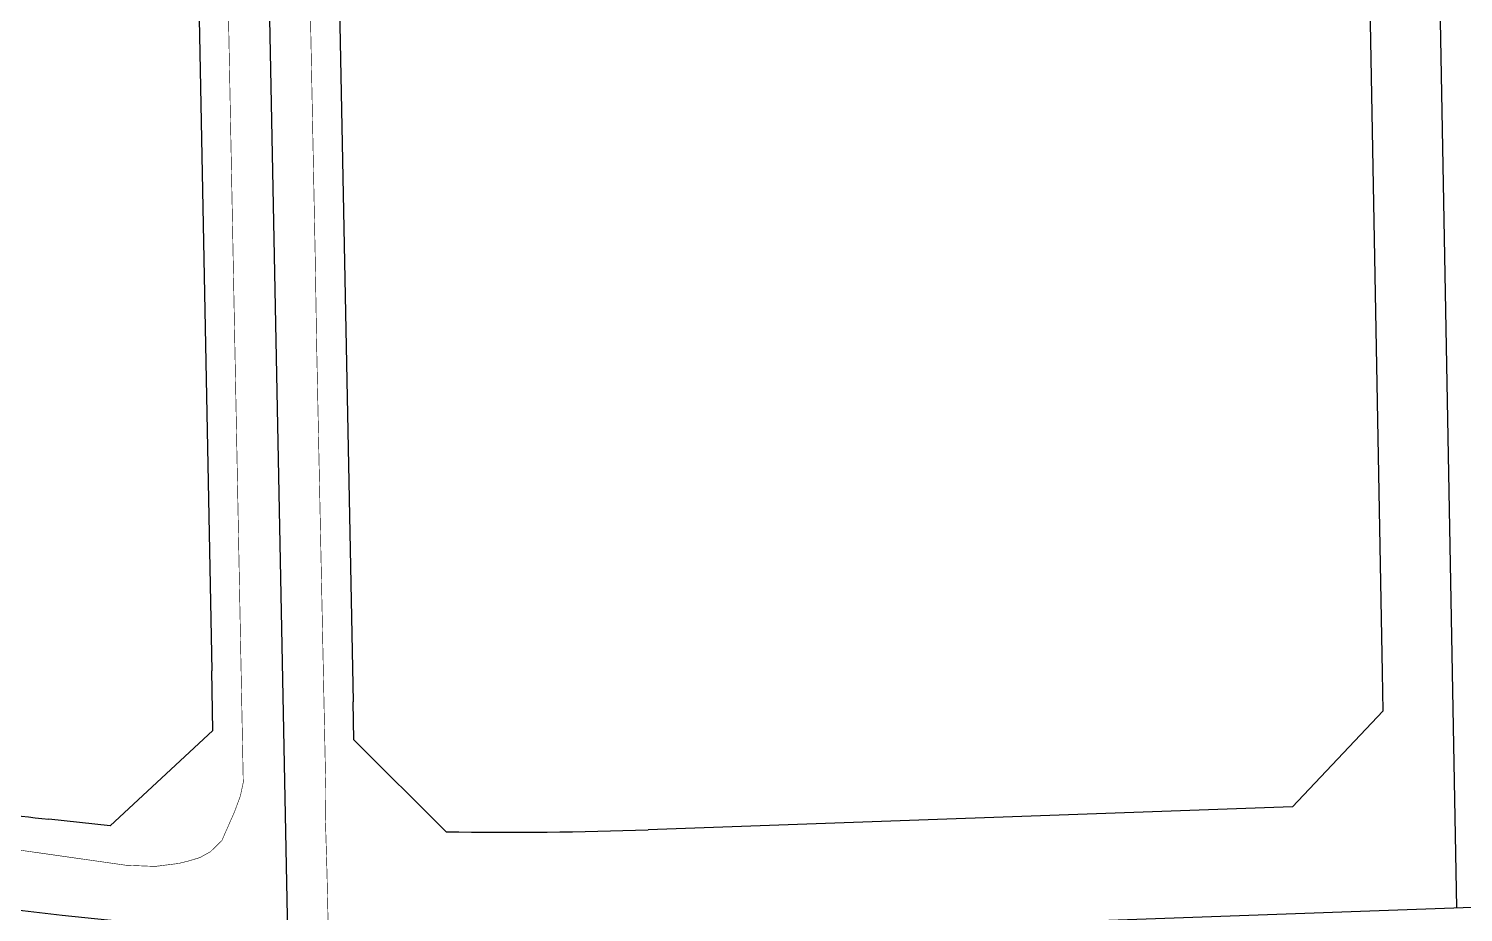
# Model space of a CAD drawing. Extents: x 529262 to 576451, y 2694391 to 2717535.
# Drawn here: x 563639.7 to 563884.5, y 2709052.8 to 2709203.5 of the extents above; entities that cross this region are included whole.
import ezdxf
from ezdxf.xclip import XClip

# ---------------------------------------------------------------- set-up
doc = ezdxf.new("R2010")
doc.units = 0
doc.header["$XCLIPFRAME"] = 0
for name, color, linetype in [('DLSS', 4, 'Continuous'), ('PP-COM', 7, 'Continuous'), ('RD-中线', 40, 'Continuous'), ('RD-红线', 7, 'Continuous')]:
    doc.layers.add(name, color=color, linetype=linetype)

# ---------------------------------------------------------------- blocks, each defined once
blk = doc.blocks.new('A$C19FD0107')
at = {"layer": 'RD-中线', "color": 8, "linetype": 'Continuous', "flags": 128}
for points in [[(-7114.57, 14662.94), (-7124.46, 15200.21, 0.000824), (-7124.48, 15201.2), (-7126.39, 15289.25, -0.001188), (-7126.42, 15290.68), (-7134.81, 15786.15, -0.001971), (-7134.84, 15788.51), (-7135.46, 15856.79, -0.007213), (-7135.41, 15865.44), (-7130.8, 16098.5)], [(-7657.85, 14704.83), (-7375.71, 14664.6, 0.044361), (-7251.92, 14658.04), (-6604.32, 14681.17)]]:
    blk.add_lwpolyline(points, format="xyb", dxfattribs=at)
blk.add_lwpolyline([(-7325.56, 15239.3), (-7314.16, 14658.58)], dxfattribs=at)
at = {"layer": 'RD-红线', "color": 8, "linetype": 'Continuous', "flags": 128}
for points in [[(-7331.05, 14907.52), (-7330.95, 14902.49), (-7327.04, 14703.38)], [(-7307.05, 14907.99), (-7306.95, 14902.96), (-7302.93, 14698.1)], [(-7131.05, 14906.27), (-7127.31, 14703.08), (-7127.19, 14696.49)], [(-7142.62, 14680.2), (-7252.57, 14676.27)]]:
    blk.add_lwpolyline(points, dxfattribs=at)
blk.add_lwpolyline([(-7600.53, 14712.81), (-7373.45, 14680.44, 0.006842), (-7354.89, 14678.05)], format="xyb", dxfattribs=at)
at = {"layer": 'RD-红线', "color": 8}
for points in [[(-7326.87, 14693.17), (-7327.04, 14703.38)], [(-7302.83, 14691.6), (-7302.93, 14698.1)], [(-7344.44, 14676.93), (-7354.89, 14678.05)]]:
    blk.add_lwpolyline(points, dxfattribs=at)
for points in [[(-7142.62, 14680.2), (-7127.19, 14696.49, 0.409153)], [(-7344.44, 14676.93), (-7326.87, 14693.17, 0.453993)], [(-7302.83, 14691.6), (-7287.07, 14675.92, 0.40802)]]:
    blk.add_lwpolyline(points, format="xyb", dxfattribs=at)
at = {"layer": 'RD-红线', "color": 8, "linetype": 'Continuous'}
blk.add_arc((-7276.91, 15357.59), 681.75, 269.14549, 272.0458, dxfattribs=at)

msp = doc.modelspace()

# ---------------------------------------------------------------- linework, layer by layer
at = {"layer": 'DLSS', "linetype": 'Continuous', "flags": 128}
for points in [[(563670.711, 2709361.091, 0.1, 0.1, 0), (563670.943, 2709349.443, 0, 0, 0), (563673.015, 2709245.11, 0.1, 0.1, 0), (563676.297, 2709074.944, 0.1, 0.1, 0), (563675.795, 2709072.606, 0.1, 0.1, 0), (563674.793, 2709069.897, 0.1, 0.1, 0), (563672.637, 2709065.014, 0.1, 0.1, 0), (563670.699, 2709063.116, 0.1, 0.1, 0), (563668.866, 2709062.112, 0.1, 0.1, 0), (563666.983, 2709061.544, 0.1, 0.1, 0), (563665.254, 2709061.114, 0.1, 0.1, 0), (563661.241, 2709060.611, 0.1, 0.1, 0), (563656.261, 2709060.814, 0.1, 0.1, 0), (563597.966, 2709069.111, 0, 0, 0)], [(563670.711, 2709361.091, 0.1, 0.1, 0), (563670.943, 2709349.443, 0, 0, 0), (563673.015, 2709245.11, 0.1, 0.1, 0), (563676.297, 2709074.944, 0.1, 0.1, 0), (563675.795, 2709072.606, 0.1, 0.1, 0), (563674.793, 2709069.897, 0.1, 0.1, 0), (563672.637, 2709065.014, 0.1, 0.1, 0), (563670.699, 2709063.116, 0.1, 0.1, 0), (563668.866, 2709062.112, 0.1, 0.1, 0), (563666.983, 2709061.544, 0.1, 0.1, 0), (563665.254, 2709061.114, 0.1, 0.1, 0), (563661.241, 2709060.611, 0.1, 0.1, 0), (563656.261, 2709060.814, 0.1, 0.1, 0), (563597.966, 2709069.111, 0, 0, 0)], [(563703.162, 2709016.539, 0.1, 0.1, 0), (563700.801, 2709020.179, 0.1, 0.1, 0), (563698.154, 2709024.548, 0.1, 0.1, 0), (563690.07, 2709038.402, 0.1, 0.1, 0), (563690.271, 2709039.302, 0.1, 0.1, 0), (563690.328, 2709040.649, 0.1, 0.1, 0), (563690.777, 2709043.233, 0.1, 0.1, 0), (563690.794, 2709050.252, 0.1, 0.1, 0), (563690.587, 2709059.547, 0.1, 0.1, 0), (563690.307, 2709069.135, 0.1, 0.1, 0), (563690.349, 2709075.298, 0.1, 0.1, 0), (563688.814, 2709149.971, 0.1, 0.1, 0), (563688.585, 2709164.186, 0.1, 0.1, 0), (563687.805, 2709203.797, 0.1, 0.1, 0), (563687.594, 2709214.13, 0.1, 0.1, 0), (563687.17, 2709232.884, 0.1, 0.1, 0), (563686.439, 2709267.171, 0.1, 0.1, 0), (563686.183, 2709282.056, 0.1, 0.1, 0), (563686.097, 2709286.118, 0.1, 0.1, 0), (563685.993, 2709296.145, 0.1, 0.1, 0), (563685.929, 2709305.466, 0.1, 0.1, 0), (563678.954, 2709305.546, 0, 0, 0)], [(563703.162, 2709016.539, 0.1, 0.1, 0), (563700.801, 2709020.179, 0.1, 0.1, 0), (563698.154, 2709024.548, 0.1, 0.1, 0), (563690.07, 2709038.402, 0.1, 0.1, 0), (563690.271, 2709039.302, 0.1, 0.1, 0), (563690.328, 2709040.649, 0.1, 0.1, 0), (563690.777, 2709043.233, 0.1, 0.1, 0), (563690.794, 2709050.252, 0.1, 0.1, 0), (563690.587, 2709059.547, 0.1, 0.1, 0), (563690.307, 2709069.135, 0.1, 0.1, 0), (563690.349, 2709075.298, 0.1, 0.1, 0), (563688.814, 2709149.971, 0.1, 0.1, 0), (563688.585, 2709164.186, 0.1, 0.1, 0), (563687.805, 2709203.797, 0.1, 0.1, 0), (563687.594, 2709214.13, 0.1, 0.1, 0), (563687.17, 2709232.884, 0.1, 0.1, 0), (563686.439, 2709267.171, 0.1, 0.1, 0), (563686.183, 2709282.056, 0.1, 0.1, 0), (563686.097, 2709286.118, 0.1, 0.1, 0), (563685.993, 2709296.145, 0.1, 0.1, 0), (563685.929, 2709305.466, 0.1, 0.1, 0), (563678.954, 2709305.546, 0, 0, 0)]]:
    msp.add_lwpolyline(points, format="xyseb", dxfattribs=at)

# ---------------------------------------------------------------- block references
at = {"layer": 'PP-COM'}
ref = msp.add_blockref('A$C19FD0107', (570997.993, 2694390.603), dxfattribs=at)
XClip(ref).set_block_clipping_path([(-9366.4383134884, 14428.6043910822), (-3328.4480743363, 17452.7484863754)])

doc.saveas('drawing.dxf')
